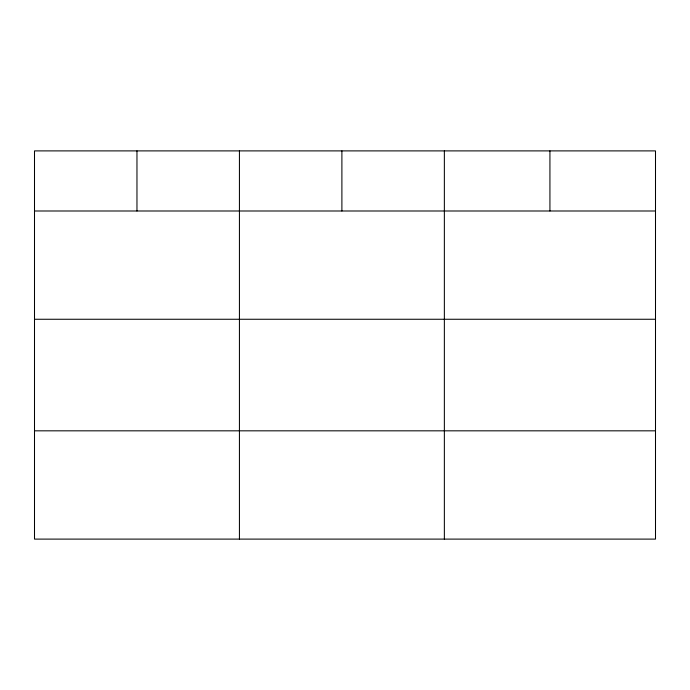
<?xml version="1.0" encoding="UTF-8"?>
<svg xmlns="http://www.w3.org/2000/svg" width="690" height="690" viewBox="0 0 690 690"><rect width="100%" height="100%" fill="white"/><g stroke="black" fill="none" stroke-linecap="round" stroke-linejoin="round"><path stroke-width="1.03" d="M655.5 319.263L655.5 150.894L34.5 150.894L34.5 539.106L655.5 539.106L655.5 319.263L34.5 319.263M34.5 210.993L655.5 210.993M34.5 430.827L655.5 430.827M549.93 150.894L549.93 210.993M444.36 150.894L444.36 539.106M341.895 150.894L341.895 210.993M239.43 150.894L239.43 539.106M136.965 150.894L136.965 210.993"/></g></svg>
